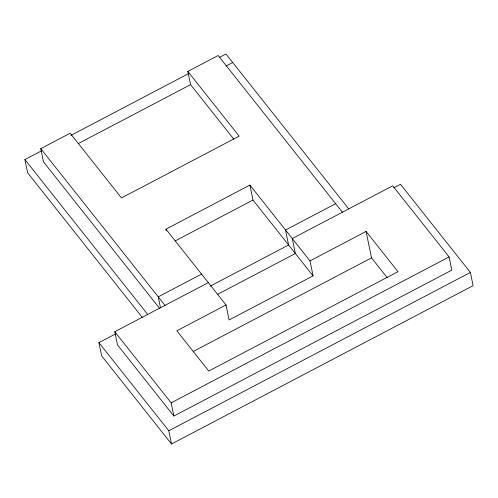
<?xml version="1.0" encoding="UTF-8"?>
<svg xmlns="http://www.w3.org/2000/svg" width="498" height="498" viewBox="0 0 498 498"><rect width="100%" height="100%" fill="white"/><g stroke="black" fill="none" stroke-linecap="round" stroke-linejoin="round"><path stroke-width="0.75" d="M159.509 308.243L43.482 161.862L40.768 148.647L70.168 133.215L121.481 197.943L239.158 136.159L187.846 71.432L218.174 55.508L342.4 212.223M142.21 317.338L27.614 172.775L24.9 159.559L41.427 150.882M71.033 135.338L188.779 73.517M219.076 57.612L225.961 53.996L348.743 208.892M78.385 143.536L190.56 84.648L187.846 71.432M226.142 65.966L232.715 62.518M165.94 229.173L249.909 185.088L309.999 260.89L313.074 275.867L229.099 319.953L226.024 304.975L165.94 229.173L166.245 230.674M175.209 240.901L252.984 200.065L249.909 185.088M201.553 274.105L158.239 296.845L160.499 307.864M335.646 203.707L285.528 230.02L288.603 244.997L210.137 286.194M217.576 294.349L295.358 253.513L292.282 238.536L392.723 185.804L449.096 256.924L451.81 270.14L173.87 416.06L117.497 344.94L114.783 331.724L208.307 282.621M393.713 187.864L400.51 184.291L470.386 272.443L473.1 285.665L171.505 444.004L101.629 355.852L98.915 342.63L115.424 333.965M226.024 304.975L176.852 330.79L208.755 371.041L397.989 271.69L366.086 231.439L309.999 260.89M193.292 351.445L371.514 257.877L366.086 231.439M173.87 416.06L171.156 402.845L449.096 256.924M171.505 444.004L168.797 430.782L470.386 272.443M371.514 257.877L387.226 277.697M190.56 84.648L233.718 139.091M252.984 200.065L313.074 275.867M40.768 148.647L164.994 305.361M24.9 159.559L147.682 314.45M114.783 331.724L171.156 402.845M98.915 342.63L168.797 430.782"/></g></svg>
